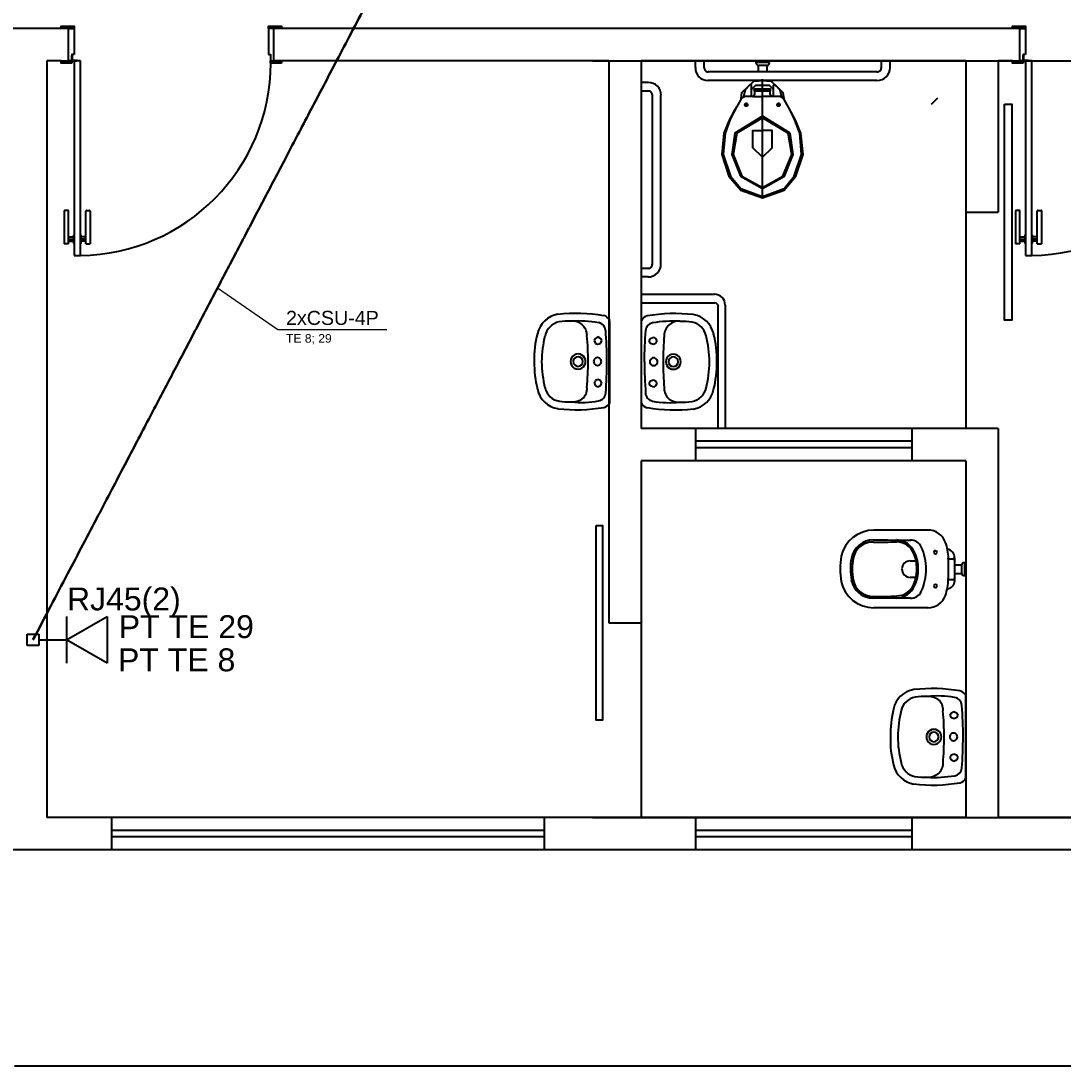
# Model space of a CAD drawing. Header units: millimetres. Extents: x -182 to 42, y -1396 to 15.
# Drawn here: x -145.95 to -136.31, y -71.4 to -61.73 of the extents above; entities that cross this region are included whole.
import ezdxf

# ---------------------------------------------------------------- set-up
doc = ezdxf.new("R2010")
doc.units = ezdxf.units.MM
doc.header["$LTSCALE"] = 10
doc.header["$MEASUREMENT"] = 0
doc.layers.add('Arquitetura', color=8, linetype='Continuous')
doc.layers.add('P-SIMBOL', color=170, linetype='Continuous')
for name, color, linetype, lineweight in [('CE-Condutos', 6, 'Continuous', 30), ('CE-Textos fios', 7, 'Continuous', 20), ('CE-Textos pontos', 5, 'Continuous', 20)]:
    doc.layers.add(name, color=color, linetype=linetype, lineweight=lineweight)
doc.styles.add('Arial', font='arial.ttf')

msp = doc.modelspace()

# ---------------------------------------------------------------- hatches: boundary and pattern name
at = {"layer": 'Arquitetura', "linetype": 'Continuous'}
h = msp.add_hatch(dxfattribs=at)
h.set_pattern_fill('ANSI31', color=256, style=0)
h.set_pattern_definition([(45, (-181.00047, -82.99746), (-0.08838835, 0.08838835), [])])
h.paths.add_polyline_path([(-137.4355, -62.4875), (-137.4355, -62.4835), (-137.4355, -62.4795), (-137.4355, -62.4755), (-137.4375, -62.4715), (-137.4395, -62.4695), (-137.4415, -62.4655), (-137.4435, -62.4615), (-137.4455, -62.4595), (-137.4475, -62.4555), (-137.4515, -62.4535), (-137.4535, -62.4515), (-137.4575, -62.4495), (-137.4615, -62.4475), (-137.4655, -62.4455), (-137.4695, -62.4435), (-137.4735, -62.4435), (-137.4755, -62.4435), (-137.4795, -62.4415), (-137.4855, -62.4435), (-137.4895, -62.4435), (-137.4935, -62.4435), (-137.4955, -62.4455), (-137.4995, -62.4475), (-137.5035, -62.4495), (-137.5075, -62.4515), (-137.5095, -62.4535), (-137.5135, -62.4555), (-137.5155, -62.4595), (-137.5175, -62.4615), (-137.5195, -62.4655), (-137.5215, -62.4695), (-137.5235, -62.4715), (-137.5255, -62.4755), (-137.5255, -62.4795), (-137.5255, -62.4835), (-137.5255, -62.4875), (-137.5255, -62.4875), (-137.5255, -62.4915), (-137.5255, -62.4955), (-137.5255, -62.4995), (-137.5235, -62.5035), (-137.5215, -62.5075), (-137.5195, -62.5115), (-137.5175, -62.5135), (-137.5155, -62.5175), (-137.5135, -62.5195), (-137.5095, -62.5235), (-137.5075, -62.5255), (-137.5035, -62.5275), (-137.4995, -62.5295), (-137.4955, -62.5315), (-137.4935, -62.5315), (-137.4895, -62.5335), (-137.4855, -62.5335), (-137.4795, -62.5335), (-137.4755, -62.5335), (-137.4735, -62.5335), (-137.4695, -62.5315), (-137.4655, -62.5315), (-137.4615, -62.5295), (-137.4575, -62.5275), (-137.4535, -62.5255), (-137.4515, -62.5235), (-137.4475, -62.5195), (-137.4455, -62.5175), (-137.4435, -62.5135), (-137.4415, -62.5115), (-137.4395, -62.5075), (-137.4375, -62.5035), (-137.4355, -62.4995), (-137.4355, -62.4955), (-137.4355, -62.4915), (-137.4355, -62.4875), (-137.4355, -62.4875)])

# ---------------------------------------------------------------- linework, layer by layer
for p, q in [((-145.5765, -61.8015), (-149.5075, -61.8015)), ((-136.7775, -61.8015), (-143.6085, -61.8015)), ((-136.6575, -61.8015), (-136.7075, -61.8015)), ((-145.7065, -62.1015), (-145.7065, -69.0995)), ((-145.5765, -62.1015), (-145.7065, -62.1015)), ((-140.5095, -62.1015), (-143.6085, -62.1015)), ((-140.5095, -62.1015), (-140.5095, -67.3005)), ((-140.2095, -62.1015), (-140.2095, -65.5005)), ((-137.2095, -62.1015), (-140.2095, -62.1015)), ((-137.2095, -62.1015), (-137.2095, -63.5005)), ((-136.9075, -62.1015), (-136.9075, -63.5005)), ((-136.7775, -62.1015), (-136.9075, -62.1015)), ((-136.5975, -62.1015), (-136.7075, -62.1015)), ((-137.2095, -63.5005), (-136.9075, -63.5005)), ((-136.9075, -65.5005), (-140.2095, -65.5005)), ((-136.9075, -65.5005), (-136.9075, -69.0995)), ((-137.7075, -65.6205), (-139.7075, -65.6205)), ((-137.7075, -65.6805), (-139.7075, -65.6805)), ((-140.2095, -65.8005), (-140.2095, -67.3005)), ((-137.2095, -65.8005), (-140.2095, -65.8005)), ((-137.2095, -65.8005), (-137.2095, -69.0995)), ((-140.5095, -67.3005), (-140.2095, -67.3005)), ((-137.2095, -69.0995), (-145.7065, -69.0995)), ((-131.3105, -69.0995), (-136.9075, -69.0995)), ((-141.1065, -69.2195), (-145.1085, -69.2195)), ((-137.7075, -69.2195), (-139.7075, -69.2195)), ((-141.1065, -69.2795), (-145.1085, -69.2795)), ((-137.7075, -69.2795), (-139.7075, -69.2795)), ((-131.3105, -69.3995), (-151.6055, -69.3995)), ((-133.3085, -71.3995), (-146.0065, -71.3995))]:
    msp.add_line(p, q, dxfattribs=at)
at = {"layer": 'Arquitetura'}
for p, q in [((-145.4745, -62.0695), (-145.4745, -62.0735)), ((-145.4445, -62.0995), (-145.4505, -62.0995)), ((-140.6605, -62.1015), (-131.4765, -62.1015)), ((-139.7075, -62.1635), (-139.7075, -62.1015)), ((-139.6275, -62.1635), (-139.6275, -62.1015)), ((-139.1475, -62.1235), (-139.1475, -62.1015)), ((-139.0235, -62.1175), (-139.1475, -62.1175)), ((-139.1255, -62.2035), (-139.1255, -62.1435)), ((-139.0455, -62.1435), (-139.1255, -62.1435)), ((-139.0455, -62.2035), (-139.0455, -62.1435)), ((-139.0235, -62.1175), (-139.0235, -62.1015)), ((-137.9875, -62.1635), (-137.9875, -62.1015)), ((-137.9075, -62.1635), (-137.9075, -62.1015)), ((-136.6755, -62.0695), (-136.6755, -62.0735)), ((-136.6455, -62.0995), (-136.6515, -62.0995)), ((-138.0315, -62.2035), (-139.5935, -62.2035)), ((-140.1475, -62.3015), (-140.2095, -62.3015)), ((-138.0315, -62.2835), (-139.5935, -62.2835)), ((-139.0895, -63.3685), (-139.0895, -62.2695)), ((-140.1475, -62.3815), (-140.2095, -62.3815)), ((-140.1075, -63.9785), (-140.1075, -62.4175)), ((-140.0275, -63.9785), (-140.0275, -62.4175)), ((-139.2595, -62.5075), (-139.2195, -62.5075)), ((-139.2395, -62.4855), (-139.2395, -62.5255)), ((-138.9195, -62.5075), (-138.9595, -62.5075)), ((-138.9395, -62.4855), (-138.9395, -62.5255)), ((-137.2095, -63.5005), (-137.2095, -65.5005)), ((-140.1475, -64.0205), (-140.2095, -64.0205)), ((-140.1475, -64.1005), (-140.2095, -64.1005)), ((-140.2095, -64.2605), (-139.5335, -64.2605)), ((-140.2095, -64.3405), (-139.5295, -64.3405)), ((-140.5035, -64.5025), (-140.5035, -64.8845)), ((-140.2095, -64.5045), (-140.2095, -64.8865)), ((-140.6325, -64.6685), (-140.6465, -64.6885)), ((-140.6125, -64.6545), (-140.6325, -64.6685)), ((-140.5865, -64.6685), (-140.6125, -64.6545)), ((-140.5745, -64.6885), (-140.5865, -64.6685)), ((-140.1355, -64.6925), (-140.1235, -64.6705)), ((-140.1235, -64.6705), (-140.0975, -64.6585)), ((-140.0975, -64.6585), (-140.0775, -64.6705)), ((-140.0775, -64.6705), (-140.0655, -64.6925)), ((-140.6465, -64.6885), (-140.6325, -64.7145)), ((-140.6325, -64.7145), (-140.6125, -64.7225)), ((-140.6125, -64.7225), (-140.5865, -64.7145)), ((-140.5865, -64.7145), (-140.5745, -64.6885)), ((-140.5035, -64.7565), (-140.5035, -65.1345)), ((-140.2095, -64.7585), (-140.2095, -65.1365)), ((-140.1235, -64.7165), (-140.1355, -64.6925)), ((-140.0975, -64.7245), (-140.1235, -64.7165)), ((-140.0775, -64.7165), (-140.0975, -64.7245)), ((-140.0655, -64.6925), (-140.0775, -64.7165)), ((-140.5035, -64.8845), (-140.5035, -65.2705)), ((-140.2095, -64.8865), (-140.2095, -65.2725)), ((-140.6325, -65.0585), (-140.6465, -65.0825)), ((-140.6125, -65.0485), (-140.6325, -65.0585)), ((-140.5865, -65.0585), (-140.6125, -65.0485)), ((-140.5745, -65.0825), (-140.5865, -65.0585)), ((-140.1355, -65.0845), (-140.1235, -65.0605)), ((-140.1235, -65.0605), (-140.0975, -65.0505)), ((-140.0975, -65.0505), (-140.0775, -65.0605)), ((-140.0775, -65.0605), (-140.0655, -65.0845)), ((-140.6465, -65.0825), (-140.6325, -65.1045)), ((-140.6325, -65.1045), (-140.6125, -65.1165)), ((-140.6125, -65.1165), (-140.5865, -65.1045)), ((-140.5865, -65.1045), (-140.5745, -65.0825)), ((-140.1235, -65.1065), (-140.1355, -65.0845)), ((-140.0975, -65.1185), (-140.1235, -65.1065)), ((-140.0775, -65.1065), (-140.0975, -65.1185)), ((-140.0655, -65.0845), (-140.0775, -65.1065)), ((-139.7075, -65.5005), (-139.7075, -65.8005)), ((-137.7075, -65.5005), (-137.7075, -65.8005)), ((-138.0575, -66.4405), (-137.5575, -66.4405)), ((-137.3695, -66.7065), (-137.3295, -66.7065)), ((-137.3095, -66.9105), (-137.3095, -66.6985)), ((-137.7235, -66.7265), (-137.6675, -66.7265)), ((-137.3095, -66.7625), (-137.2475, -66.7625)), ((-137.2475, -66.7625), (-137.2475, -66.8425)), ((-137.2275, -66.7425), (-137.2095, -66.7425)), ((-137.2215, -66.7425), (-137.2215, -66.8625)), ((-137.2095, -66.7405), (-137.2095, -66.8685)), ((-137.6675, -66.8805), (-137.7235, -66.8805)), ((-137.3095, -66.8425), (-137.2475, -66.8425)), ((-137.2275, -66.8625), (-137.2095, -66.8625)), ((-137.3295, -66.9025), (-137.3695, -66.9025)), ((-137.5575, -67.1605), (-138.0575, -67.1605)), ((-140.2095, -67.3005), (-140.2095, -69.0995)), ((-137.2095, -68.3525), (-137.2095, -67.9665)), ((-137.3535, -68.1525), (-137.3395, -68.1325)), ((-137.3395, -68.1785), (-137.3535, -68.1525)), ((-137.3395, -68.1325), (-137.3195, -68.1185)), ((-137.3195, -68.1185), (-137.2935, -68.1325)), ((-137.2935, -68.1325), (-137.2815, -68.1525)), ((-137.2815, -68.1525), (-137.2935, -68.1785)), ((-137.2095, -68.4785), (-137.2095, -68.1025)), ((-137.3195, -68.1865), (-137.3395, -68.1785)), ((-137.2935, -68.1785), (-137.3195, -68.1865)), ((-137.2095, -68.7325), (-137.2095, -68.3525)), ((-137.3535, -68.5465), (-137.3395, -68.5205)), ((-137.3395, -68.5205), (-137.3195, -68.5125)), ((-137.3195, -68.5125), (-137.2935, -68.5205)), ((-137.2935, -68.5205), (-137.2815, -68.5465)), ((-137.3395, -68.5685), (-137.3535, -68.5465)), ((-137.3195, -68.5805), (-137.3395, -68.5685)), ((-137.2935, -68.5685), (-137.3195, -68.5805)), ((-137.2815, -68.5465), (-137.2935, -68.5685)), ((-145.1085, -69.0995), (-145.1085, -69.3995)), ((-141.1065, -69.0995), (-141.1065, -69.3995)), ((-140.6605, -69.0995), (-131.4765, -69.0995)), ((-139.7075, -69.0995), (-139.7075, -69.3995)), ((-137.7075, -69.0995), (-137.7075, -69.3995))]:
    msp.add_line(p, q, dxfattribs=at)
at = {"layer": 'Arquitetura', "color": 2}
for p, q in [((-145.4565, -62.1015), (-145.4565, -63.9005)), ((-145.3965, -62.1015), (-145.4565, -62.1015)), ((-145.3965, -63.9005), (-145.3965, -62.1015)), ((-136.6575, -62.1015), (-136.6575, -63.9005)), ((-136.5975, -62.1015), (-136.6575, -62.1015)), ((-136.5975, -63.9005), (-136.5975, -62.1015)), ((-145.4565, -63.9005), (-145.3965, -63.9005)), ((-136.6575, -63.9005), (-136.5975, -63.9005))]:
    msp.add_line(p, q, dxfattribs=at)
at = {"layer": 'Arquitetura', "color": 3, "linetype": 'Continuous'}
for p, q in [((-145.5465, -63.4905), (-145.5465, -63.7945)), ((-145.5145, -63.4845), (-145.5425, -63.4845)), ((-145.5065, -63.7945), (-145.5065, -63.4905)), ((-145.3465, -63.7945), (-145.3465, -63.4905)), ((-145.3405, -63.4845), (-145.3125, -63.4845)), ((-145.3085, -63.4905), (-145.3085, -63.7945)), ((-136.7475, -63.4905), (-136.7475, -63.7945)), ((-136.7155, -63.4845), (-136.7435, -63.4845)), ((-136.7075, -63.7945), (-136.7075, -63.4905)), ((-136.5475, -63.7945), (-136.5475, -63.4905)), ((-136.5415, -63.4845), (-136.5135, -63.4845)), ((-136.5075, -63.4905), (-136.5075, -63.7945)), ((-145.4605, -63.7105), (-145.4605, -63.7905)), ((-145.3925, -63.7105), (-145.3925, -63.7905)), ((-136.6615, -63.7105), (-136.6615, -63.7905)), ((-136.5935, -63.7105), (-136.5935, -63.7905))]:
    msp.add_line(p, q, dxfattribs=at)
at = {"layer": 'Arquitetura', "color": 3}
for p, q in [((-145.5065, -63.7945), (-145.5465, -63.7945)), ((-145.5065, -63.7305), (-145.4605, -63.7305)), ((-145.5065, -63.7505), (-145.4605, -63.7505)), ((-145.5065, -63.7705), (-145.4605, -63.7705)), ((-145.4605, -63.7105), (-145.4565, -63.7105)), ((-145.4605, -63.7905), (-145.4565, -63.7905)), ((-145.3925, -63.7105), (-145.3965, -63.7105)), ((-145.3925, -63.7905), (-145.3965, -63.7905)), ((-145.3465, -63.7305), (-145.3925, -63.7305)), ((-145.3465, -63.7505), (-145.3925, -63.7505)), ((-145.3465, -63.7705), (-145.3925, -63.7705)), ((-145.3465, -63.7945), (-145.3085, -63.7945)), ((-136.7075, -63.7945), (-136.7475, -63.7945)), ((-136.7075, -63.7305), (-136.6615, -63.7305)), ((-136.7075, -63.7505), (-136.6615, -63.7505)), ((-136.7075, -63.7705), (-136.6615, -63.7705)), ((-136.6615, -63.7105), (-136.6575, -63.7105)), ((-136.6615, -63.7905), (-136.6575, -63.7905)), ((-136.5935, -63.7105), (-136.5975, -63.7105)), ((-136.5935, -63.7905), (-136.5975, -63.7905)), ((-136.5475, -63.7305), (-136.5935, -63.7305)), ((-136.5475, -63.7505), (-136.5935, -63.7505)), ((-136.5475, -63.7705), (-136.5935, -63.7705)), ((-136.5475, -63.7945), (-136.5075, -63.7945))]:
    msp.add_line(p, q, dxfattribs=at)
at = {"layer": 'Arquitetura', "color": 7}
for p, q in [((-139.4975, -65.5005), (-139.4975, -64.3745)), ((-139.4335, -64.3605), (-139.4335, -65.5005))]:
    msp.add_line(p, q, dxfattribs=at)
at = {"layer": 'Arquitetura', "color": 3}
for points in [[(-145.4565, -61.8015), (-145.5065, -61.8015), (-145.5765, -61.8015), (-145.5765, -61.7815), (-145.4565, -61.7815), (-145.4565, -61.8015)], [(-143.5385, -61.8015), (-143.6585, -61.8015), (-143.6585, -61.7815), (-143.5385, -61.7815), (-143.5385, -61.8015)], [(-136.6575, -61.8015), (-136.7075, -61.8015), (-136.7775, -61.8015), (-136.7775, -61.7815), (-136.6575, -61.7815), (-136.6575, -61.8015)], [(-145.4765, -62.1215), (-145.5765, -62.1215), (-145.5765, -62.1015), (-145.4765, -62.1015), (-145.4765, -62.1215)], [(-143.5385, -62.1215), (-143.6385, -62.1215), (-143.6385, -62.1015), (-143.5385, -62.1015), (-143.5385, -62.1215)], [(-136.6775, -62.1215), (-136.7775, -62.1215), (-136.7775, -62.1015), (-136.6775, -62.1015), (-136.6775, -62.1215)]]:
    msp.add_lwpolyline(points, close=True, dxfattribs=at)
at = {"layer": 'Arquitetura', "color": 2}
for points in [[(-145.4565, -62.0415), (-145.4765, -62.0415), (-145.4765, -62.1015), (-145.5065, -62.1015), (-145.5065, -61.8015), (-145.4565, -61.8015), (-145.4565, -62.0415)], [(-143.6585, -62.0415), (-143.6385, -62.0415), (-143.6385, -62.1015), (-143.6085, -62.1015), (-143.6085, -61.8015), (-143.6585, -61.8015), (-143.6585, -62.0415)], [(-136.6575, -62.0415), (-136.6775, -62.0415), (-136.6775, -62.1015), (-136.7075, -62.1015), (-136.7075, -61.8015), (-136.6575, -61.8015), (-136.6575, -62.0415)]]:
    msp.add_lwpolyline(points, close=True, dxfattribs=at)
at = {"layer": 'Arquitetura', "color": 1}
for points in [[(-145.4745, -62.0935), (-145.4765, -62.0975), (-145.4765, -62.0975), (-145.4765, -62.0915), (-145.4765, -62.0515), (-145.4745, -62.0515), (-145.4745, -62.0935)], [(-136.6755, -62.0935), (-136.6775, -62.0975), (-136.6775, -62.0975), (-136.6775, -62.0915), (-136.6775, -62.0515), (-136.6755, -62.0515), (-136.6755, -62.0935)], [(-145.4685, -62.0995), (-145.4725, -62.1015), (-145.4725, -62.1015), (-145.4665, -62.1015), (-145.4265, -62.1015), (-145.4265, -62.0995), (-145.4685, -62.0995)], [(-136.6695, -62.0995), (-136.6735, -62.1015), (-136.6735, -62.1015), (-136.6675, -62.1015), (-136.6275, -62.1015), (-136.6275, -62.0995), (-136.6695, -62.0995)]]:
    msp.add_lwpolyline(points, dxfattribs=at)
at = {"layer": 'Arquitetura'}
for points in [[(-145.4725, -62.0675), (-145.4745, -62.0695), (-145.4745, -62.0695)], [(-145.4725, -62.0775), (-145.4745, -62.0735), (-145.4745, -62.0735)], [(-145.4725, -62.0715), (-145.4725, -62.0715), (-145.4725, -62.0675), (-145.4725, -62.0675), (-145.4725, -62.0775), (-145.4725, -62.0775), (-145.4725, -62.0715), (-145.4725, -62.0715)], [(-145.4465, -62.0975), (-145.4465, -62.0975), (-145.4425, -62.0975), (-145.4425, -62.0975), (-145.4525, -62.0975), (-145.4525, -62.0975), (-145.4485, -62.0975), (-145.4485, -62.0975)], [(-145.4525, -62.0975), (-145.4505, -62.0995), (-145.4505, -62.0995)], [(-145.4425, -62.0975), (-145.4445, -62.0995), (-145.4445, -62.0995)], [(-136.6735, -62.0675), (-136.6755, -62.0695), (-136.6755, -62.0695)], [(-136.6735, -62.0775), (-136.6755, -62.0735), (-136.6755, -62.0735)], [(-136.6735, -62.0715), (-136.6735, -62.0715), (-136.6735, -62.0675), (-136.6735, -62.0675), (-136.6735, -62.0775), (-136.6735, -62.0775), (-136.6735, -62.0715), (-136.6735, -62.0715)], [(-136.6475, -62.0975), (-136.6475, -62.0975), (-136.6435, -62.0975), (-136.6435, -62.0975), (-136.6535, -62.0975), (-136.6535, -62.0975), (-136.6495, -62.0975), (-136.6495, -62.0975)], [(-136.6535, -62.0975), (-136.6515, -62.0995), (-136.6515, -62.0995)], [(-136.6435, -62.0975), (-136.6455, -62.0995), (-136.6455, -62.0995)], [(-139.2875, -62.4555), (-139.2875, -62.4535), (-139.2875, -62.4535), (-139.2795, -62.3955), (-139.1695, -62.2895), (-139.1695, -62.2895), (-139.0895, -62.2815), (-139.0895, -62.2815), (-139.0095, -62.2895), (-139.0095, -62.2895), (-138.8995, -62.3955), (-138.8995, -62.3955), (-138.8915, -62.4535), (-138.8915, -62.4555), (-138.8915, -62.4555)], [(-139.1915, -62.4295), (-139.1915, -62.3655), (-139.1915, -62.3275), (-139.2035, -62.3215), (-139.2035, -62.3215), (-139.2495, -62.3695), (-139.2495, -62.3695), (-139.2655, -62.4335), (-139.2655, -62.4335)], [(-139.1915, -62.3655), (-139.1515, -62.3255), (-139.1515, -62.3255), (-139.0895, -62.3255), (-139.0275, -62.3255), (-138.9875, -62.3655), (-138.9875, -62.3655)], [(-138.9875, -62.4295), (-138.9875, -62.3655), (-138.9875, -62.3275), (-138.9755, -62.3215), (-138.9755, -62.3215), (-138.9295, -62.3695), (-138.9295, -62.3695), (-138.9135, -62.4335), (-138.9135, -62.4335)], [(-139.1795, -62.4295), (-139.2495, -62.4295), (-139.2855, -62.4495), (-139.2855, -62.4495), (-139.2875, -62.4555), (-139.2895, -62.4575), (-139.2895, -62.4575), (-139.3295, -62.5295), (-139.3535, -62.5695), (-139.3535, -62.5695), (-139.3955, -62.6495), (-139.3955, -62.6495), (-139.4455, -62.7695), (-139.4455, -62.7695), (-139.4655, -62.9685), (-139.4655, -62.9685), (-139.3995, -63.1685), (-139.3995, -63.1685), (-139.2895, -63.2985), (-139.2895, -63.2985), (-139.0895, -63.3685), (-139.0895, -63.3685), (-138.8895, -63.2985), (-138.8895, -63.2985), (-138.7795, -63.1685), (-138.7795, -63.1685), (-138.7135, -62.9685), (-138.7135, -62.9685), (-138.7335, -62.7695), (-138.7335, -62.7695), (-138.7835, -62.6495), (-138.7835, -62.6495), (-138.8255, -62.5695), (-138.8255, -62.5695), (-138.8495, -62.5295), (-138.8495, -62.5295), (-138.8895, -62.4575), (-138.8915, -62.4555), (-138.8915, -62.4555), (-138.8935, -62.4495), (-138.9295, -62.4295), (-138.9295, -62.4295), (-138.9995, -62.4295)], [(-139.1795, -62.4295), (-139.1595, -62.4095), (-139.1595, -62.4095), (-139.1595, -62.3835), (-139.1655, -62.3735), (-139.1655, -62.3735), (-139.1595, -62.3595), (-139.1595, -62.3595), (-139.0895, -62.3595), (-139.0195, -62.3595), (-139.0155, -62.3735), (-139.0155, -62.3735), (-139.0195, -62.3835), (-139.0195, -62.3835), (-139.0195, -62.4095), (-138.9995, -62.4295), (-138.9995, -62.4295)], [(-139.1795, -62.4295), (-139.0895, -62.4295)], [(-139.1595, -62.3775), (-139.0895, -62.3775), (-139.0195, -62.3775)], [(-138.9995, -62.4295), (-139.0895, -62.4295)], [(-139.3295, -62.5295), (-139.3515, -62.5695), (-139.3895, -62.6495), (-139.3895, -62.6495), (-139.4355, -62.7695), (-139.4355, -62.7695), (-139.4515, -62.9685), (-139.4515, -62.9685), (-139.3835, -63.1685), (-139.3835, -63.1685), (-139.2895, -63.2825), (-139.2895, -63.2825), (-139.0895, -63.3545), (-139.0895, -63.3545), (-138.8895, -63.2825), (-138.8895, -63.2825), (-138.7955, -63.1685), (-138.7955, -63.1685), (-138.7275, -62.9685), (-138.7275, -62.9685), (-138.7435, -62.7695), (-138.7435, -62.7695), (-138.7895, -62.6495), (-138.7895, -62.6495), (-138.8275, -62.5695), (-138.8275, -62.5695), (-138.8495, -62.5295)], [(-136.8495, -62.5015), (-136.7815, -62.5015), (-136.7815, -64.5005), (-136.8495, -64.5005), (-136.8495, -62.5015)], [(-138.8335, -62.7695), (-139.0895, -62.6135), (-139.0895, -62.6135), (-139.3455, -62.7695), (-139.3455, -62.7695), (-139.3735, -62.9685), (-139.3735, -62.9685), (-139.2935, -63.1685), (-139.2935, -63.1685), (-139.0895, -63.2825), (-139.0895, -63.2825), (-138.8855, -63.1685), (-138.8855, -63.1685), (-138.8055, -62.9685), (-138.8055, -62.9685), (-138.8335, -62.7695), (-138.8335, -62.7695)], [(-138.8515, -62.7695), (-139.0895, -62.6295), (-139.0895, -62.6295), (-139.3275, -62.7695), (-139.3275, -62.7695), (-139.3615, -62.9685), (-139.3615, -62.9685), (-139.2795, -63.1685), (-139.2795, -63.1685), (-139.0895, -63.2725), (-139.0895, -63.2725), (-138.8995, -63.1685), (-138.8995, -63.1685), (-138.8175, -62.9685), (-138.8175, -62.9685), (-138.8515, -62.7695), (-138.8515, -62.7695)], [(-139.0895, -62.9925), (-139.1795, -62.9055), (-139.1795, -62.9055), (-139.1795, -62.7455), (-139.0895, -62.7455)], [(-139.0895, -62.9925), (-138.9995, -62.9055), (-138.9995, -62.9055), (-138.9995, -62.7455), (-139.0895, -62.7455)], [(-140.6285, -66.3985), (-140.5685, -66.3985), (-140.5685, -68.1985), (-140.6285, -68.1985), (-140.6285, -66.3985)]]:
    msp.add_lwpolyline(points, dxfattribs=at)
at = {"layer": 'Arquitetura', "color": 1}
for centre in [(-145.4725, -62.0975), (-136.6735, -62.0975)]:
    msp.add_circle(centre, 0.005, dxfattribs=at)
at = {"layer": 'Arquitetura'}
for centre in [(-139.2395, -62.5075), (-138.9395, -62.5075)]:
    msp.add_circle(centre, 0.013, dxfattribs=at)
for centre, radius, start, end in [((-145.4205, -62.1175), 1.7839, 270.777, 359.871), ((-139.5935, -62.1675), 0.1158, 177.619, 270.986), ((-139.1215, -62.1175), 0.0272, 186.966, 257.581), ((-139.0515, -62.1175), 0.0276, 280.936, 356.444), ((-138.0275, -62.1635), 0.1199, 268.866, 0.13399), ((-136.6215, -62.1175), 1.7839, 270.777, 359.871), ((-139.5915, -62.1675), 0.0361, 173.536, 269.508), ((-138.0295, -62.1635), 0.0403, 267.114, 359.949), ((-140.1415, -62.4175), 0.1158, 359.014, 92.3815), ((-140.1435, -62.4175), 0.0361, 0.49198, 96.4638), ((-140.1475, -63.9805), 0.1199, 269.866, 1.1338), ((-140.1475, -63.9805), 0.0403, 270.051, 2.88624), ((-139.5335, -64.3605), 0.1, 0, 90), ((-140.9405, -64.6765), 0.2349, 100.056, 167.486), ((-140.8085, -65.9445), 1.5075, 80.3071, 96.5866), ((-140.5905, -64.5545), 0.1043, 31.07, 69.4583), ((-140.1195, -64.5565), 0.1043, 110.542, 148.93), ((-139.9015, -65.9465), 1.5075, 83.4134, 99.6929), ((-139.7695, -64.6785), 0.2349, 12.514, 79.9443), ((-140.9345, -64.6805), 0.1693, 102.719, 167.054), ((-140.8765, -65.1305), 0.6218, 88.1735, 98.6779), ((-140.8005, -65.7345), 1.2271, 80.7585, 92.6769), ((-140.8485, -64.6505), 0.1432, 50.4003, 93.3975), ((-140.8445, -64.6425), 0.1334, 0.55134, 49.6562), ((-140.6165, -64.5985), 0.0769, 4.38732, 81.2442), ((-140.0955, -64.6005), 0.0769, 98.7558, 175.613), ((-139.9095, -65.7365), 1.2271, 87.3231, 99.2415), ((-139.8655, -64.6445), 0.1334, 130.344, 179.449), ((-139.8615, -64.6525), 0.1432, 86.6025, 129.6), ((-139.8315, -65.1325), 0.6218, 81.3221, 91.8265), ((-139.7755, -64.6825), 0.1693, 12.9461, 77.2809), ((-140.2535, -64.8605), 0.9469, 165.578, 181.302), ((-139.9795, -64.9125), 1.153, 166.496, 178.648), ((-143.6505, -64.8885), 2.949, 0.06088, 4.81044), ((-143.9585, -64.8685), 3.4307, 359.79, 4.6247), ((-136.7515, -64.8725), 3.4307, 175.375, 180.21), ((-137.0595, -64.8905), 2.949, 175.19, 179.939), ((-140.7305, -64.9145), 1.153, 1.35244, 13.5038), ((-140.4575, -64.8625), 0.9469, 358.698, 14.4219), ((-140.7945, -64.8825), 0.0698, 120.007, 180), ((-140.7945, -64.8825), 0.0444, 90, 180), ((-140.7945, -64.8825), 0.0698, 60.0032, 119.997), ((-140.7945, -64.8825), 0.0444, 0, 90), ((-140.7945, -64.8825), 0.0698, 0.00072, 60.0032), ((-140.6145, -64.8825), 0.0359, 119.96, 180), ((-140.6145, -64.8825), 0.036, 60.0128, 119.987), ((-140.6145, -64.8825), 0.036, 359.963, 59.9809), ((-140.0955, -64.8845), 0.036, 120.019, 180.037), ((-140.0955, -64.8845), 0.036, 60.0128, 119.987), ((-140.0955, -64.8845), 0.0359, 0, 60.0398), ((-139.9135, -64.8845), 0.0698, 119.997, 179.999), ((-139.9135, -64.8845), 0.0444, 90, 180), ((-139.9135, -64.8845), 0.0698, 60.0032, 119.997), ((-139.9135, -64.8845), 0.0444, 0, 90), ((-139.9135, -64.8845), 0.0698, 0, 59.9929), ((-140.2515, -64.9045), 0.948, 178.659, 194.363), ((-139.9875, -64.8585), 1.1447, 181.303, 193.542), ((-140.7945, -64.8825), 0.0698, 180.001, 240.003), ((-140.7945, -64.8825), 0.0444, 180, 270), ((-140.7945, -64.8825), 0.0698, 240.003, 299.997), ((-140.7945, -64.8825), 0.0444, 270, 359.99), ((-140.7945, -64.8825), 0.0698, 300.007, 0), ((-143.4065, -64.8825), 2.7047, 354.905, 359.979), ((-140.6145, -64.8825), 0.036, 179.963, 239.981), ((-140.6145, -64.8825), 0.036, 240.013, 299.987), ((-140.6145, -64.8825), 0.0359, 299.96, 0), ((-144.2845, -64.8825), 3.7573, 355.586, 0), ((-136.4235, -64.8845), 3.7573, 180, 184.414), ((-140.0955, -64.8845), 0.0359, 180, 240.04), ((-140.0955, -64.8845), 0.036, 240.013, 299.987), ((-140.0955, -64.8845), 0.036, 300.019, 0.03665), ((-137.3035, -64.8845), 2.7047, 180.021, 185.095), ((-139.9135, -64.8845), 0.0698, 180, 239.993), ((-139.9135, -64.8845), 0.0444, 180.01, 270), ((-139.9135, -64.8845), 0.0698, 240.003, 299.997), ((-139.9135, -64.8845), 0.0444, 270, 0), ((-139.9135, -64.8845), 0.0698, 299.997, 359.999), ((-140.7225, -64.8605), 1.1447, 346.458, 358.697), ((-140.4595, -64.9065), 0.948, 345.637, 1.34148), ((-140.9505, -65.0985), 0.2214, 190.408, 262.28), ((-140.9445, -65.0945), 0.1567, 191.616, 261.581), ((-140.8365, -65.1305), 0.1262, 309.245, 3.22682), ((-139.8715, -65.1325), 0.1262, 176.773, 230.755), ((-139.7635, -65.0965), 0.1567, 278.419, 348.384), ((-139.7595, -65.1025), 0.2214, 277.72, 349.592), ((-140.8785, -64.6185), 0.6377, 261.83, 272.005), ((-140.7645, -64.3605), 0.9007, 264.203, 280.218), ((-140.8465, -65.1005), 0.1562, 267.161, 305.348), ((-140.6185, -65.1665), 0.0803, 279.607, 356.886), ((-140.0915, -65.1685), 0.0803, 183.114, 260.393), ((-139.9455, -64.3625), 0.9007, 259.782, 275.797), ((-139.8615, -65.1025), 0.1562, 234.652, 272.839), ((-139.8315, -64.6205), 0.6377, 267.995, 278.17), ((-140.8085, -63.8225), 1.5059, 263.423, 279.721), ((-140.5705, -65.2305), 0.0772, 281.431, 332.133), ((-140.1395, -65.2345), 0.0772, 207.867, 258.569), ((-139.9015, -63.8245), 1.5059, 260.279, 276.577), ((-138.0575, -66.7525), 0.311, 90.0055, 167.294), ((-137.5575, -66.6105), 0.1695, 19.0789, 90.1997), ((-138.0595, -66.7425), 0.2107, 90.4233, 168.89), ((-138.0675, -66.7385), 0.1863, 88.5002, 169.656), ((-138.0055, -55.2365), 11.3156, 269.71, 270.806), ((-137.7755, -48.8515), 17.6823, 269.072, 270.188), ((-137.8575, -66.7225), 0.1898, 23.5727, 86.7329), ((-137.8455, -66.7185), 0.1671, 20.863, 90.2362), ((-137.7175, -66.6425), 0.1079, 24.961, 90.9064), ((-138.0635, -66.8025), 0.4887, 0, 24.9606), ((-137.8655, -66.7185), 0.4972, 2.04895, 19.145), ((-137.7875, -66.8005), 0.5839, 168.435, 191.568), ((-137.7235, -66.8025), 0.5522, 169.437, 180), ((-137.7275, -66.8025), 0.5309, 169.437, 180.003), ((-137.9735, -66.7825), 0.3107, 10.3133, 23.389), ((-137.9835, -66.7945), 0.3357, 358.718, 26.1404), ((-137.4895, -66.6465), 0.0148, 90, 180), ((-137.4895, -66.6465), 0.0148, 180, 270), ((-137.4895, -66.6465), 0.0148, 0, 90), ((-137.4895, -66.6465), 0.0148, 270, 0), ((-137.3895, -66.6965), 0.0781, 358.418, 83.4493), ((-140.1595, -66.8005), 2.7907, 357.951, 2.0489), ((-137.7235, -66.8025), 0.5518, 180, 190.577), ((-137.6995, -66.8005), 0.5601, 180.136, 190.285), ((-137.7215, -66.8005), 0.0783, 180.003, 270), ((-137.7275, -66.7985), 0.0713, 86.0445, 182.345), ((-137.9835, -66.8105), 0.3357, 333.861, 1.27996), ((-138.0615, -66.8025), 0.3998, 348.981, 0.00216), ((-138.0615, -66.8025), 0.4, 0, 11.0171), ((-138.0635, -66.8025), 0.4887, 335.039, 0.00031), ((-137.3295, -66.7265), 0.019, 0, 90), ((-137.2275, -66.7625), 0.019, 90, 180), ((-137.8775, -66.8465), 0.211, 333.002, 351.195), ((-137.8655, -66.8825), 0.4957, 340.843, 358.109), ((-137.3295, -66.8825), 0.019, 270, 0), ((-137.2275, -66.8425), 0.019, 180, 270), ((-138.0575, -66.8485), 0.311, 192.713, 269.998), ((-138.0655, -66.8665), 0.2052, 190.569, 270.928), ((-138.0655, -66.8665), 0.1883, 190.569, 270.928), ((-137.8455, -66.8825), 0.1671, 269.764, 339.137), ((-137.8535, -66.8845), 0.1863, 272.443, 336.734), ((-137.4895, -66.9585), 0.0148, 90, 180), ((-137.4895, -66.9585), 0.0148, 180, 270), ((-137.4895, -66.9585), 0.0148, 0, 90), ((-137.4895, -66.9585), 0.0148, 270, 0), ((-137.3875, -66.9085), 0.0775, 275.575, 358.63), ((-137.9795, -65.7545), 1.3021, 266.351, 275.878), ((-137.8915, -85.3615), 18.2904, 89.4622, 90.5333), ((-137.7175, -66.9645), 0.1079, 269.094, 335.039), ((-137.5575, -66.9905), 0.1695, 269.8, 340.921), ((-137.6595, -68.1365), 0.2214, 97.7196, 169.592), ((-137.5155, -69.4135), 1.5059, 80.2791, 96.5765), ((-137.2775, -68.0045), 0.0772, 27.8673, 78.5693), ((-137.6535, -68.1425), 0.1567, 98.4194, 168.384), ((-137.5855, -68.6185), 0.6377, 87.9946, 98.1696), ((-137.5555, -68.1365), 0.1562, 54.6525, 92.8394), ((-137.4715, -68.8765), 0.9007, 79.782, 95.7972), ((-137.5435, -68.1065), 0.1262, 356.773, 50.7547), ((-137.3255, -68.0685), 0.0803, 3.11398, 80.3928), ((-136.9575, -68.3325), 0.948, 165.637, 181.341), ((-136.6935, -68.3785), 1.1447, 166.458, 178.697), ((-140.1135, -68.3545), 2.7047, 0.02076, 5.09507), ((-140.9905, -68.3545), 3.7573, 0, 4.41438), ((-137.5035, -68.3545), 0.0698, 119.997, 179.999), ((-137.5035, -68.3545), 0.0444, 90, 180), ((-137.5035, -68.3545), 0.0698, 60.0032, 119.997), ((-137.5035, -68.3545), 0.0444, 0.00968, 90), ((-137.5035, -68.3545), 0.0698, 0, 59.9929), ((-137.3215, -68.3545), 0.036, 120.019, 180.037), ((-137.3215, -68.3545), 0.036, 60.0128, 119.987), ((-137.3215, -68.3545), 0.0359, 0, 60.0398), ((-136.9595, -68.3765), 0.9469, 178.698, 194.422), ((-136.6855, -68.3245), 1.153, 181.352, 193.504), ((-137.5035, -68.3545), 0.0698, 180, 239.993), ((-137.5035, -68.3545), 0.0444, 180, 270), ((-137.5035, -68.3545), 0.0698, 240.003, 299.997), ((-137.5035, -68.3545), 0.0444, 270, 0), ((-137.5035, -68.3545), 0.0698, 299.997, 359.999), ((-140.3575, -68.3485), 2.949, 355.19, 359.939), ((-137.3215, -68.3545), 0.0359, 180, 240.04), ((-137.3215, -68.3545), 0.036, 240.013, 299.987), ((-137.3215, -68.3545), 0.036, 300.019, 0.03665), ((-140.6645, -68.3665), 3.4307, 355.375, 0.21026), ((-137.6475, -68.5605), 0.2349, 192.514, 259.944), ((-137.6415, -68.5565), 0.1693, 192.946, 257.281), ((-137.5515, -68.5945), 0.1334, 310.344, 359.449), ((-137.5855, -68.1065), 0.6218, 261.322, 271.826), ((-137.5575, -68.5845), 0.1432, 266.602, 309.6), ((-137.5075, -67.5025), 1.2271, 267.323, 279.242), ((-137.3215, -68.6385), 0.0769, 278.756, 355.613), ((-137.2975, -68.6825), 0.1043, 290.542, 328.93), ((-137.5155, -67.2925), 1.5075, 263.413, 279.693)]:
    msp.add_arc(centre, radius, start, end, dxfattribs=at)
at = {"layer": 'Arquitetura', "color": 3, "linetype": 'Continuous'}
for centre, start, end in [((-145.5405, -63.4905), 99.4623, 180), ((-145.5125, -63.4905), 0, 99.4623), ((-145.3405, -63.4905), 80.5377, 180), ((-145.3145, -63.4905), 0, 80.5377), ((-136.7415, -63.4905), 99.4623, 180), ((-136.7135, -63.4905), 0, 99.4623), ((-136.5415, -63.4905), 80.5377, 180), ((-136.5135, -63.4905), 0, 80.5377)]:
    msp.add_arc(centre, 0.006, start, end, dxfattribs=at)
at = {"layer": 'Arquitetura', "color": 7}
msp.add_arc((-139.5315, -64.3745), 0.0344, 0.91139, 88.211, dxfattribs=at)
at = {"layer": 'CE-Condutos', "linetype": 'Continuous'}
msp.add_spline([(-142.47, -61.0373), (-142.6265, -61.3358), (-142.7732, -61.6156), (-142.9109, -61.8783), (-143.0403, -62.125), (-143.1621, -62.3573), (-143.277, -62.5765), (-143.3857, -62.7839), (-143.489, -62.9809), (-143.5876, -63.1689), (-143.6821, -63.3492), (-143.7734, -63.5233), (-143.862, -63.6924), (-143.9489, -63.858), (-144.0345, -64.0215), (-144.1198, -64.1841), (-144.2053, -64.3473), (-144.2919, -64.5124), (-144.3802, -64.6808), (-144.4709, -64.8539), (-144.5648, -65.033), (-144.6626, -65.2195), (-144.765, -65.4148), (-144.8727, -65.6203), (-144.9865, -65.8372), (-145.107, -66.0671), (-145.2349, -66.3112), (-145.3711, -66.5709), (-145.5162, -66.8476), (-145.6708, -67.1427), (-145.8359, -67.4575)], degree=3, dxfattribs=at)
at = {"layer": 'CE-Textos fios'}
for p, q in [((-144.1286, -64.2008), (-143.5703, -64.5848)), ((-143.5703, -64.5848), (-142.5636, -64.5848)), ((-143.5703, -64.5848), (-142.5636, -64.5848))]:
    msp.add_line(p, q, dxfattribs=at)
at = {"layer": 'P-SIMBOL'}
for p, q in [((-145.5259, -67.4575), (-145.1509, -67.2415)), ((-145.5259, -67.2415), (-145.5259, -67.6735)), ((-145.1509, -67.2415), (-145.1509, -67.6735)), ((-145.8889, -67.5105), (-145.8889, -67.4045)), ((-145.8889, -67.4045), (-145.7829, -67.4045)), ((-145.7829, -67.4045), (-145.7829, -67.5105)), ((-145.7829, -67.4575), (-145.5259, -67.4575)), ((-145.1509, -67.6735), (-145.5259, -67.4575)), ((-145.7829, -67.5105), (-145.8889, -67.5105))]:
    msp.add_line(p, q, dxfattribs=at)

# ---------------------------------------------------------------- texts
at = {"layer": 'CE-Textos fios', "attachment_point": 7, "line_spacing_factor": 0.798, "style": 'Arial'}
for s, insert, char_height, width in [('2xCSU-4P', (-143.4955, -64.5456), 0.13, 1.248), ('TE 8; 29', (-143.4955, -64.7231), 0.08, 0.768)]:
    msp.add_mtext(s, dxfattribs=dict(at, insert=insert, char_height=char_height, width=width))
at = {"layer": 'CE-Textos pontos', "char_height": 0.2118, "attachment_point": 7, "line_spacing_factor": 0.798, "style": 'Arial'}
for s, insert, width in [('RJ45(2)', (-145.5215, -67.2485), 1.77912), ('PT TE 29', (-145.0425, -67.4436), 2.03328), ('PT TE 8', (-145.0495, -67.7506), 1.77912)]:
    msp.add_mtext(s, dxfattribs=dict(at, insert=insert, width=width))

doc.saveas('drawing.dxf')
